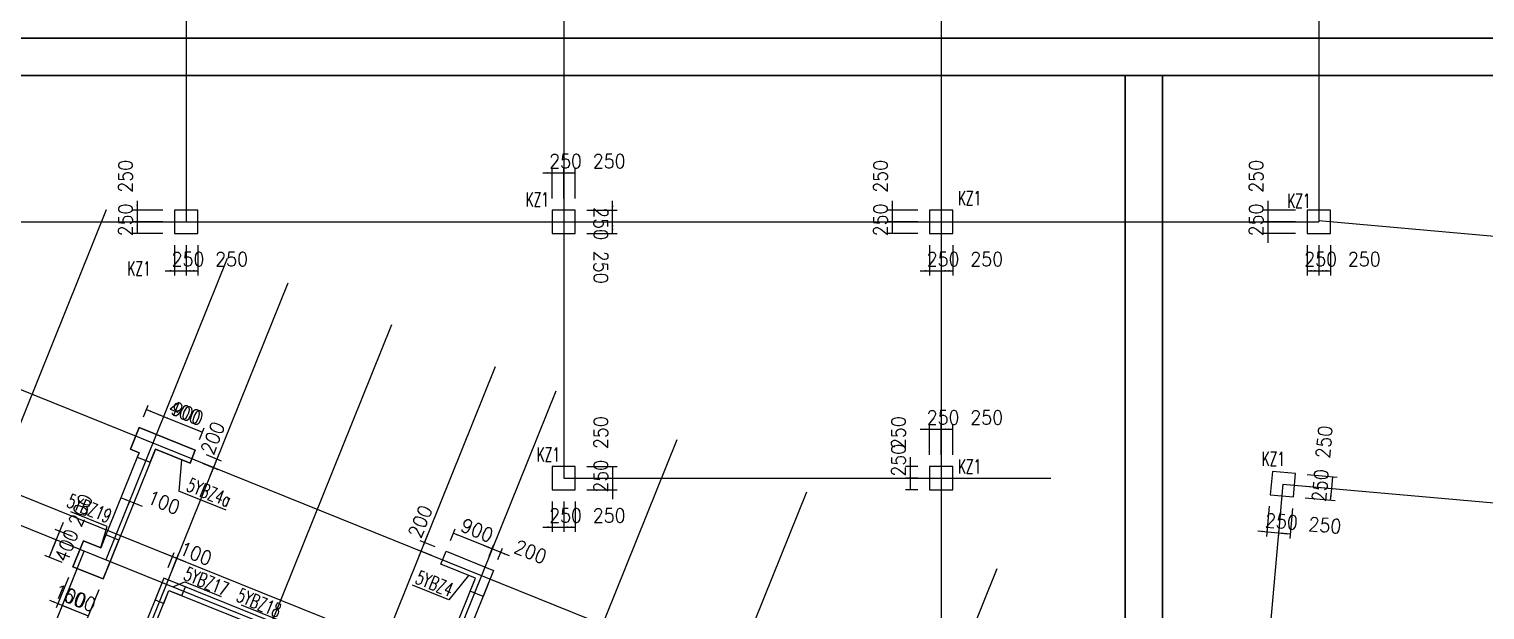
# Model space of a CAD drawing. Extents: x 387171 to 699106, y 11966 to 245688.
# Drawn here: x 543490 to 574722, y 85760 to 98222 of the extents above; entities that cross this region are included whole.
import ezdxf

# ---------------------------------------------------------------- set-up
doc = ezdxf.new("R2010")
doc.units = 0
doc.header["$LTSCALE"] = 100
doc.header["$MEASUREMENT"] = 0
for name, color, linetype in [('b边缘构件', 235, 'Continuous'), ('COLU', 7, 'Continuous'), ('DIM', 3, 'Continuous'), ('DOTE', 253, 'Continuous'), ('h后浇带(新)', 1, 'Continuous'), ('NUM', 7, 'Continuous'), ('wall-主楼', 2, 'Continuous'), ('Y阴影', 254, 'Continuous'), ('小尺寸', 4, 'Continuous'), ('边缘构件标注', 1, 'Continuous')]:
    doc.layers.add(name, color=color, linetype=linetype)
doc.styles.get("Standard").update_dxf_attribs({"font": 'standard'})
doc.dimstyles.get("Standard").update_dxf_attribs({"dimtxt": 300, "dimasz": 100, "dimexe": 100, "dimexo": 250, "dimgap": 100, "dimtad": 0, "dimtoh": 1, "dimdec": 0, "dimdsep": 46, "dimcen": 0.09, "dimclrt": 7, "dimadec": 0, "dimazin": 0, "dimtfac": 1, "dimtdec": 4, "dimtofl": 0, "dimtmove": 0, "dimatfit": 3, "dimfxl": 1, "dimtolj": 1, "dimtzin": 0, "dimarcsym": 0})

# ---------------------------------------------------------------- blocks, each defined once
blk = doc.blocks.new('*D637')
at = {"layer": '小尺寸', "color": 0, "linetype": 'ByBlock', "lineweight": -2}
for p, q in [((553796, 86918), (553239, 87143)), ((553362, 86913), (553462, 87161)), ((553548, 86838), (553648, 87086))]:
    blk.add_line(p, q, dxfattribs=at)
for points in [[(553425, 87068), (553326, 87090), (553338, 87121)], [(553610, 86993), (553709, 86971), (553697, 86940)]]:
    blk.add_solid(points, dxfattribs=at)
at = {"layer": '小尺寸', "color": 7, "linetype": 'Continuous', "lineweight": -2, "insert": (554247, 87006), "char_height": 300, "width": 566.67, "attachment_point": 5, "rotation": 338.0454}
blk.add_mtext('200', dxfattribs=at)
blk = doc.blocks.new('*D386')
at = {"layer": '小尺寸', "color": 0, "linetype": 'ByBlock', "lineweight": -2}
for p, q in [((552528, 87249), (552628, 87497)), ((553425, 87068), (552590, 87404)), ((553362, 86913), (553462, 87161))]:
    blk.add_line(p, q, dxfattribs=at)
for points in [[(552590, 87404), (552689, 87382), (552677, 87352)], [(553425, 87068), (553326, 87090), (553338, 87121)]]:
    blk.add_solid(points, dxfattribs=at)
at = {"layer": '小尺寸', "color": 7, "linetype": 'Continuous', "lineweight": -2, "insert": (553101, 87468), "char_height": 300, "width": 556.67, "attachment_point": 5, "rotation": 338.0454}
blk.add_mtext('900', dxfattribs=at)
blk = doc.blocks.new('*D1964')
at = {"layer": '小尺寸', "color": 0, "linetype": 'ByBlock', "lineweight": -2}
for p, q in [((546844, 86790), (546380, 86977)), ((546472, 86671), (546603, 86995)), ((546565, 86633), (546696, 86958))]:
    blk.add_line(p, q, dxfattribs=at)
for points in [[(546566, 86903), (546467, 86925), (546479, 86955)], [(546658, 86865), (546757, 86843), (546745, 86812)]]:
    blk.add_solid(points, dxfattribs=at)
at = {"layer": '小尺寸', "color": 7, "linetype": 'Continuous', "lineweight": -2, "insert": (547066, 86971), "char_height": 300, "width": 476.67, "attachment_point": 5, "rotation": 338.0454}
blk.add_mtext('100', dxfattribs=at)
blk = doc.blocks.new('*D3390')
at = {"layer": '小尺寸', "color": 0, "linetype": 'ByBlock', "lineweight": -2}
for p, q in [((545942, 89904), (546042, 90152)), ((546005, 90059), (546376, 89909)), ((546313, 89754), (546413, 90002))]:
    blk.add_line(p, q, dxfattribs=at)
for points in [[(546005, 90059), (546104, 90037), (546092, 90006)], [(546376, 89909), (546277, 89931), (546290, 89962)]]:
    blk.add_solid(points, dxfattribs=at)
at = {"layer": '小尺寸', "color": 7, "linetype": 'Continuous', "lineweight": -2, "insert": (546830, 89996), "char_height": 300, "width": 576.67, "attachment_point": 5, "rotation": 338.0454}
blk.add_mtext('400', dxfattribs=at)
blk = doc.blocks.new('*D4135')
at = {"layer": '小尺寸', "color": 0, "linetype": 'ByBlock', "lineweight": -2}
for p, q in [((546313, 89754), (546413, 90002)), ((546376, 89909), (547211, 89573)), ((547148, 89417), (547248, 89666))]:
    blk.add_line(p, q, dxfattribs=at)
for points in [[(546376, 89909), (546475, 89887), (546463, 89856)], [(547211, 89573), (547112, 89595), (547124, 89626)]]:
    blk.add_solid(points, dxfattribs=at)
at = {"layer": '小尺寸', "color": 7, "linetype": 'Continuous', "lineweight": -2, "insert": (546887, 89973), "char_height": 300, "width": 556.67, "attachment_point": 5, "rotation": 338.0454}
blk.add_mtext('900', dxfattribs=at)
blk = doc.blocks.new('*D3897')
at = {"layer": '小尺寸', "color": 0, "linetype": 'ByBlock', "lineweight": -2}
for p, q in [((544219, 87633), (543994, 87077)), ((544422, 87336), (544051, 87485)), ((544347, 87150), (543976, 87299))]:
    blk.add_line(p, q, dxfattribs=at)
for points in [[(544144, 87448), (544166, 87547), (544197, 87534)], [(544069, 87262), (544047, 87163), (544016, 87176)]]:
    blk.add_solid(points, dxfattribs=at)
at = {"layer": '小尺寸', "color": 7, "linetype": 'Continuous', "lineweight": -2, "insert": (544595, 87897), "char_height": 300, "width": 566.67, "attachment_point": 5, "rotation": 68.0454}
blk.add_mtext('200', dxfattribs=at)
blk = doc.blocks.new('*D53')
at = {"layer": '小尺寸', "color": 0, "linetype": 'ByBlock', "lineweight": -2}
for p, q in [((544069, 87262), (543919, 86891)), ((544347, 87150), (543976, 87299)), ((544198, 86779), (543827, 86928))]:
    blk.add_line(p, q, dxfattribs=at)
for points in [[(544069, 87262), (544047, 87163), (544016, 87176)], [(543919, 86891), (543941, 86990), (543972, 86978)]]:
    blk.add_solid(points, dxfattribs=at)
at = {"layer": '小尺寸', "color": 7, "linetype": 'Continuous', "lineweight": -2, "insert": (544290, 87141), "char_height": 300, "width": 576.67, "attachment_point": 5, "rotation": 68.0454}
blk.add_mtext('400', dxfattribs=at)
blk = doc.blocks.new('*D4375')
at = {"layer": '小尺寸', "color": 0, "linetype": 'ByBlock', "lineweight": -2}
for p, q in [((544336, 86454), (544073, 85801)), ((544429, 86416), (544166, 85764)), ((543925, 85969), (544389, 85782))]:
    blk.add_line(p, q, dxfattribs=at)
for points in [[(544110, 85894), (544011, 85916), (544024, 85947)], [(544203, 85856), (544302, 85834), (544290, 85804)]]:
    blk.add_solid(points, dxfattribs=at)
at = {"layer": '小尺寸', "color": 7, "linetype": 'Continuous', "lineweight": -2, "insert": (544377, 86056), "char_height": 300, "width": 476.67, "attachment_point": 5, "rotation": 338.0454}
blk.add_mtext('100', dxfattribs=at)
blk = doc.blocks.new('*D554')
at = {"layer": '小尺寸', "color": 0, "linetype": 'ByBlock', "lineweight": -2}
for p, q in [((544429, 86416), (544166, 85764)), ((544985, 86192), (544722, 85539)), ((544203, 85856), (544760, 85632))]:
    blk.add_line(p, q, dxfattribs=at)
for points in [[(544203, 85856), (544302, 85834), (544290, 85804)], [(544760, 85632), (544661, 85654), (544673, 85685)]]:
    blk.add_solid(points, dxfattribs=at)
at = {"layer": '小尺寸', "color": 7, "linetype": 'Continuous', "lineweight": -2, "insert": (544575, 85976), "char_height": 300, "width": 556.67, "attachment_point": 5, "rotation": 338.0454}
blk.add_mtext('600', dxfattribs=at)
blk = doc.blocks.new('*D2847')
at = {"layer": '小尺寸', "color": 0, "linetype": 'ByBlock', "lineweight": -2}
for p, q in [((547286, 89092), (547611, 88961)), ((547593, 89184), (547369, 88627)), ((547212, 88906), (547536, 88775))]:
    blk.add_line(p, q, dxfattribs=at)
for points in [[(547518, 88998), (547540, 89097), (547571, 89085)], [(547443, 88813), (547421, 88714), (547391, 88726)]]:
    blk.add_solid(points, dxfattribs=at)
at = {"layer": '小尺寸', "color": 7, "linetype": 'Continuous', "lineweight": -2, "insert": (547430, 89447), "char_height": 300, "width": 566.67, "attachment_point": 5, "rotation": 68.0454}
blk.add_mtext('200', dxfattribs=at)
blk = doc.blocks.new('*D3033')
at = {"layer": '小尺寸', "color": 0, "linetype": 'ByBlock', "lineweight": -2}
for p, q in [((552045, 87389), (551821, 86833)), ((552202, 87110), (551877, 87241)), ((552127, 86925), (551803, 87055))]:
    blk.add_line(p, q, dxfattribs=at)
for points in [[(551970, 87204), (551992, 87303), (552023, 87290)], [(551895, 87018), (551873, 86919), (551842, 86932)]]:
    blk.add_solid(points, dxfattribs=at)
at = {"layer": '小尺寸', "color": 7, "linetype": 'Continuous', "lineweight": -2, "insert": (551882, 87653), "char_height": 300, "width": 566.67, "attachment_point": 5, "rotation": 68.0454}
blk.add_mtext('200', dxfattribs=at)
blk = doc.blocks.new('*D2776')
at = {"layer": '小尺寸', "color": 0, "linetype": 'ByBlock', "lineweight": -2}
for p, q in [((545922, 87981), (545458, 88168)), ((545641, 88086), (545606, 88000)), ((545734, 88048), (545699, 87963))]:
    blk.add_line(p, q, dxfattribs=at)
for points in [[(545644, 88093), (545545, 88115), (545557, 88146)], [(545737, 88056), (545836, 88034), (545823, 88003)]]:
    blk.add_solid(points, dxfattribs=at)
at = {"layer": '小尺寸', "color": 7, "linetype": 'Continuous', "lineweight": -2, "insert": (546380, 88066), "char_height": 300, "width": 476.67, "attachment_point": 5, "rotation": 338.0454}
blk.add_mtext('100', dxfattribs=at)
blk = doc.blocks.new('*D644')
at = {"layer": 'DIM', "color": 0, "linetype": 'ByBlock', "lineweight": -2}
for p, q in [((570908, 93588), (570908, 92938)), ((571158, 93588), (571158, 92938)), ((570908, 93038), (571158, 93038))]:
    blk.add_line(p, q, dxfattribs=at)
for points in [[(570908, 93038), (571008, 93055), (571008, 93021)], [(571158, 93038), (571058, 93021), (571058, 93055)]]:
    blk.add_solid(points, dxfattribs=at)
at = {"layer": 'DIM', "color": 7, "linetype": 'Continuous', "lineweight": -2, "insert": (571198, 93288), "char_height": 300, "width": 566.67, "attachment_point": 5}
blk.add_mtext('250', dxfattribs=at)
blk = doc.blocks.new('*D396')
at = {"layer": 'DIM', "color": 0, "linetype": 'ByBlock', "lineweight": -2}
for p, q in [((571158, 93588), (571158, 92938)), ((571408, 93588), (571408, 92938)), ((571158, 93038), (571408, 93038))]:
    blk.add_line(p, q, dxfattribs=at)
for points in [[(571158, 93038), (571258, 93055), (571258, 93021)], [(571408, 93038), (571308, 93021), (571308, 93055)]]:
    blk.add_solid(points, dxfattribs=at)
at = {"layer": 'DIM', "color": 7, "linetype": 'Continuous', "lineweight": -2, "insert": (572134, 93288), "char_height": 300, "width": 566.67, "attachment_point": 5}
blk.add_mtext('250', dxfattribs=at)
blk = doc.blocks.new('*D1172')
at = {"layer": 'DIM', "color": 0, "linetype": 'ByBlock', "lineweight": -2}
for p, q in [((562394, 89038), (562394, 88388)), ((562558, 88838), (562294, 88838)), ((562558, 88588), (562294, 88588))]:
    blk.add_line(p, q, dxfattribs=at)
for points in [[(562394, 88838), (562377, 88938), (562410, 88938)], [(562394, 88588), (562410, 88488), (562377, 88488)]]:
    blk.add_solid(points, dxfattribs=at)
at = {"layer": 'DIM', "color": 7, "linetype": 'Continuous', "lineweight": -2, "insert": (562144, 89564), "char_height": 300, "width": 566.67, "attachment_point": 5, "rotation": 90}
blk.add_mtext('250', dxfattribs=at)
blk = doc.blocks.new('*D909')
at = {"layer": 'DIM', "color": 0, "linetype": 'ByBlock', "lineweight": -2}
for p, q in [((562558, 88588), (562294, 88588)), ((562394, 88588), (562394, 88338)), ((562558, 88338), (562294, 88338))]:
    blk.add_line(p, q, dxfattribs=at)
for points in [[(562394, 88588), (562410, 88488), (562377, 88488)], [(562394, 88338), (562377, 88438), (562410, 88438)]]:
    blk.add_solid(points, dxfattribs=at)
at = {"layer": 'DIM', "color": 7, "linetype": 'Continuous', "lineweight": -2, "insert": (562144, 88971), "char_height": 300, "width": 566.67, "attachment_point": 5, "rotation": 90}
blk.add_mtext('250', dxfattribs=at)
blk = doc.blocks.new('*D1677')
at = {"layer": 'DIM', "color": 0, "linetype": 'ByBlock', "lineweight": -2}
for p, q in [((562608, 89638), (563258, 89638)), ((562808, 89088), (562808, 89738)), ((563058, 89088), (563058, 89738))]:
    blk.add_line(p, q, dxfattribs=at)
for points in [[(562808, 89638), (562708, 89621), (562708, 89655)], [(563058, 89638), (563158, 89655), (563158, 89621)]]:
    blk.add_solid(points, dxfattribs=at)
at = {"layer": 'DIM', "color": 7, "linetype": 'Continuous', "lineweight": -2, "insert": (563098, 89888), "char_height": 300, "width": 566.67, "attachment_point": 5}
blk.add_mtext('250', dxfattribs=at)
blk = doc.blocks.new('*D1294')
at = {"layer": 'DIM', "color": 0, "linetype": 'ByBlock', "lineweight": -2}
for p, q in [((563058, 89088), (563058, 89738)), ((563058, 89638), (563308, 89638)), ((563308, 89088), (563308, 89738))]:
    blk.add_line(p, q, dxfattribs=at)
for points in [[(563058, 89638), (563158, 89655), (563158, 89621)], [(563308, 89638), (563208, 89621), (563208, 89655)]]:
    blk.add_solid(points, dxfattribs=at)
at = {"layer": 'DIM', "color": 7, "linetype": 'Continuous', "lineweight": -2, "insert": (564034, 89888), "char_height": 300, "width": 566.67, "attachment_point": 5}
blk.add_mtext('250', dxfattribs=at)
blk = doc.blocks.new('*D2217')
at = {"layer": 'DIM', "color": 0, "linetype": 'ByBlock', "lineweight": -2}
for p, q in [((562558, 94338), (561908, 94338)), ((562008, 94538), (562008, 93888)), ((562558, 94088), (561908, 94088))]:
    blk.add_line(p, q, dxfattribs=at)
for points in [[(562008, 94338), (561991, 94438), (562025, 94438)], [(562008, 94088), (562025, 93988), (561991, 93988)]]:
    blk.add_solid(points, dxfattribs=at)
at = {"layer": 'DIM', "color": 7, "linetype": 'Continuous', "lineweight": -2, "insert": (561758, 95064), "char_height": 300, "width": 566.67, "attachment_point": 5, "rotation": 90}
blk.add_mtext('250', dxfattribs=at)
blk = doc.blocks.new('*D2399')
at = {"layer": 'DIM', "color": 0, "linetype": 'ByBlock', "lineweight": -2}
for p, q in [((562558, 94088), (561908, 94088)), ((562008, 94088), (562008, 93838)), ((562558, 93838), (561908, 93838))]:
    blk.add_line(p, q, dxfattribs=at)
for points in [[(562008, 94088), (562025, 93988), (561991, 93988)], [(562008, 93838), (561991, 93938), (562025, 93938)]]:
    blk.add_solid(points, dxfattribs=at)
at = {"layer": 'DIM', "color": 7, "linetype": 'Continuous', "lineweight": -2, "insert": (561758, 94128), "char_height": 300, "width": 566.67, "attachment_point": 5, "rotation": 90}
blk.add_mtext('250', dxfattribs=at)
blk = doc.blocks.new('*D2019')
at = {"layer": 'DIM', "color": 0, "linetype": 'ByBlock', "lineweight": -2}
for p, q in [((562808, 93588), (562808, 92938)), ((563058, 93588), (563058, 92938)), ((562608, 93038), (563258, 93038))]:
    blk.add_line(p, q, dxfattribs=at)
for points in [[(562808, 93038), (562708, 93021), (562708, 93055)], [(563058, 93038), (563158, 93055), (563158, 93021)]]:
    blk.add_solid(points, dxfattribs=at)
at = {"layer": 'DIM', "color": 7, "linetype": 'Continuous', "lineweight": -2, "insert": (563098, 93288), "char_height": 300, "width": 566.67, "attachment_point": 5}
blk.add_mtext('250', dxfattribs=at)
blk = doc.blocks.new('*D2918')
at = {"layer": 'DIM', "color": 0, "linetype": 'ByBlock', "lineweight": -2}
for p, q in [((563058, 93588), (563058, 92938)), ((563308, 93588), (563308, 92938)), ((563058, 93038), (563308, 93038))]:
    blk.add_line(p, q, dxfattribs=at)
for points in [[(563058, 93038), (563158, 93055), (563158, 93021)], [(563308, 93038), (563208, 93021), (563208, 93055)]]:
    blk.add_solid(points, dxfattribs=at)
at = {"layer": 'DIM', "color": 7, "linetype": 'Continuous', "lineweight": -2, "insert": (564034, 93288), "char_height": 300, "width": 566.67, "attachment_point": 5}
blk.add_mtext('250', dxfattribs=at)
blk = doc.blocks.new('*D2517')
at = {"layer": 'DIM', "color": 0, "linetype": 'ByBlock', "lineweight": -2}
for p, q in [((555458, 88838), (556108, 88838)), ((556008, 88838), (556008, 88588)), ((555458, 88588), (556108, 88588))]:
    blk.add_line(p, q, dxfattribs=at)
for points in [[(556008, 88838), (556025, 88738), (555991, 88738)], [(556008, 88588), (555991, 88688), (556025, 88688)]]:
    blk.add_solid(points, dxfattribs=at)
at = {"layer": 'DIM', "color": 7, "linetype": 'Continuous', "lineweight": -2, "insert": (555758, 89564), "char_height": 300, "width": 566.67, "attachment_point": 5, "rotation": 90}
blk.add_mtext('250', dxfattribs=at)
blk = doc.blocks.new('*D3454')
at = {"layer": 'DIM', "color": 0, "linetype": 'ByBlock', "lineweight": -2}
for p, q in [((556008, 88788), (556008, 88138)), ((555458, 88588), (556108, 88588)), ((555458, 88338), (556108, 88338))]:
    blk.add_line(p, q, dxfattribs=at)
for points in [[(556008, 88588), (555991, 88688), (556025, 88688)], [(556008, 88338), (556025, 88238), (555991, 88238)]]:
    blk.add_solid(points, dxfattribs=at)
at = {"layer": 'DIM', "color": 7, "linetype": 'Continuous', "lineweight": -2, "insert": (555758, 88628), "char_height": 300, "width": 566.67, "attachment_point": 5, "rotation": 90}
blk.add_mtext('250', dxfattribs=at)
blk = doc.blocks.new('*D3103')
at = {"layer": 'DIM', "color": 0, "linetype": 'ByBlock', "lineweight": -2}
for p, q in [((554708, 88088), (554708, 87438)), ((554958, 88088), (554958, 87438)), ((554508, 87538), (555158, 87538))]:
    blk.add_line(p, q, dxfattribs=at)
for points in [[(554708, 87538), (554608, 87521), (554608, 87555)], [(554958, 87538), (555058, 87555), (555058, 87521)]]:
    blk.add_solid(points, dxfattribs=at)
at = {"layer": 'DIM', "color": 7, "linetype": 'Continuous', "lineweight": -2, "insert": (554998, 87788), "char_height": 300, "width": 566.67, "attachment_point": 5}
blk.add_mtext('250', dxfattribs=at)
blk = doc.blocks.new('*D3277')
at = {"layer": 'DIM', "color": 0, "linetype": 'ByBlock', "lineweight": -2}
for p, q in [((554958, 88088), (554958, 87438)), ((555208, 88088), (555208, 87438)), ((554958, 87538), (555208, 87538))]:
    blk.add_line(p, q, dxfattribs=at)
for points in [[(554958, 87538), (555058, 87555), (555058, 87521)], [(555208, 87538), (555108, 87521), (555108, 87555)]]:
    blk.add_solid(points, dxfattribs=at)
at = {"layer": 'DIM', "color": 7, "linetype": 'Continuous', "lineweight": -2, "insert": (555934, 87788), "char_height": 300, "width": 566.67, "attachment_point": 5}
blk.add_mtext('250', dxfattribs=at)
blk = doc.blocks.new('*D4159')
at = {"layer": 'DIM', "color": 0, "linetype": 'ByBlock', "lineweight": -2}
for p, q in [((546358, 94338), (545708, 94338)), ((545808, 94538), (545808, 93888)), ((546358, 94088), (545708, 94088))]:
    blk.add_line(p, q, dxfattribs=at)
for points in [[(545808, 94338), (545791, 94438), (545825, 94438)], [(545808, 94088), (545825, 93988), (545791, 93988)]]:
    blk.add_solid(points, dxfattribs=at)
at = {"layer": 'DIM', "color": 7, "linetype": 'Continuous', "lineweight": -2, "insert": (545558, 95064), "char_height": 300, "width": 566.67, "attachment_point": 5, "rotation": 90}
blk.add_mtext('250', dxfattribs=at)
blk = doc.blocks.new('*D3782')
at = {"layer": 'DIM', "color": 0, "linetype": 'ByBlock', "lineweight": -2}
for p, q in [((546358, 94088), (545708, 94088)), ((545808, 94088), (545808, 93838)), ((546358, 93838), (545708, 93838))]:
    blk.add_line(p, q, dxfattribs=at)
for points in [[(545808, 94088), (545825, 93988), (545791, 93988)], [(545808, 93838), (545791, 93938), (545825, 93938)]]:
    blk.add_solid(points, dxfattribs=at)
at = {"layer": 'DIM', "color": 7, "linetype": 'Continuous', "lineweight": -2, "insert": (545558, 94128), "char_height": 300, "width": 566.67, "attachment_point": 5, "rotation": 90}
blk.add_mtext('250', dxfattribs=at)
blk = doc.blocks.new('*D4526')
at = {"layer": 'DIM', "color": 0, "linetype": 'ByBlock', "lineweight": -2}
for p, q in [((546608, 93588), (546608, 92938)), ((546858, 93588), (546858, 92938)), ((546408, 93038), (547058, 93038))]:
    blk.add_line(p, q, dxfattribs=at)
for points in [[(546608, 93038), (546508, 93021), (546508, 93055)], [(546858, 93038), (546958, 93055), (546958, 93021)]]:
    blk.add_solid(points, dxfattribs=at)
at = {"layer": 'DIM', "color": 7, "linetype": 'Continuous', "lineweight": -2, "insert": (546898, 93288), "char_height": 300, "width": 566.67, "attachment_point": 5}
blk.add_mtext('250', dxfattribs=at)
blk = doc.blocks.new('*D4285')
at = {"layer": 'DIM', "color": 0, "linetype": 'ByBlock', "lineweight": -2}
for p, q in [((546858, 93588), (546858, 92938)), ((547108, 93588), (547108, 92938)), ((546858, 93038), (547108, 93038))]:
    blk.add_line(p, q, dxfattribs=at)
for points in [[(546858, 93038), (546958, 93055), (546958, 93021)], [(547108, 93038), (547008, 93021), (547008, 93055)]]:
    blk.add_solid(points, dxfattribs=at)
at = {"layer": 'DIM', "color": 7, "linetype": 'Continuous', "lineweight": -2, "insert": (547834, 93288), "char_height": 300, "width": 566.67, "attachment_point": 5}
blk.add_mtext('250', dxfattribs=at)
blk = doc.blocks.new('*D474')
at = {"layer": 'DIM', "color": 0, "linetype": 'ByBlock', "lineweight": -2}
for p, q in [((554508, 95138), (555158, 95138)), ((554708, 94588), (554708, 95238)), ((554958, 94588), (554958, 95238))]:
    blk.add_line(p, q, dxfattribs=at)
for points in [[(554708, 95138), (554608, 95121), (554608, 95155)], [(554958, 95138), (555058, 95155), (555058, 95121)]]:
    blk.add_solid(points, dxfattribs=at)
at = {"layer": 'DIM', "color": 7, "linetype": 'Continuous', "lineweight": -2, "insert": (554998, 95388), "char_height": 300, "width": 566.67, "attachment_point": 5}
blk.add_mtext('250', dxfattribs=at)
blk = doc.blocks.new('*D247')
at = {"layer": 'DIM', "color": 0, "linetype": 'ByBlock', "lineweight": -2}
for p, q in [((554958, 94588), (554958, 95238)), ((554958, 95138), (555208, 95138)), ((555208, 94588), (555208, 95238))]:
    blk.add_line(p, q, dxfattribs=at)
for points in [[(554958, 95138), (555058, 95155), (555058, 95121)], [(555208, 95138), (555108, 95121), (555108, 95155)]]:
    blk.add_solid(points, dxfattribs=at)
at = {"layer": 'DIM', "color": 7, "linetype": 'Continuous', "lineweight": -2, "insert": (555934, 95388), "char_height": 300, "width": 566.67, "attachment_point": 5}
blk.add_mtext('250', dxfattribs=at)
blk = doc.blocks.new('*D413')
at = {"layer": 'DIM', "color": 0, "linetype": 'ByBlock', "lineweight": -2}
for p, q in [((555458, 94088), (556108, 94088)), ((556008, 93838), (556008, 94088)), ((555458, 93838), (556108, 93838))]:
    blk.add_line(p, q, dxfattribs=at)
for points in [[(556008, 94088), (556025, 93988), (555991, 93988)], [(556008, 93838), (555991, 93938), (556025, 93938)]]:
    blk.add_solid(points, dxfattribs=at)
at = {"layer": 'DIM', "color": 7, "linetype": 'Continuous', "lineweight": -2, "insert": (555758, 93112), "char_height": 300, "width": 566.67, "attachment_point": 5, "rotation": 270}
blk.add_mtext('250', dxfattribs=at)
blk = doc.blocks.new('*D1197')
at = {"layer": 'DIM', "color": 0, "linetype": 'ByBlock', "lineweight": -2}
for p, q in [((555458, 94338), (556108, 94338)), ((556008, 93888), (556008, 94538)), ((555458, 94088), (556108, 94088))]:
    blk.add_line(p, q, dxfattribs=at)
for points in [[(556008, 94338), (555991, 94438), (556025, 94438)], [(556008, 94088), (556025, 93988), (555991, 93988)]]:
    blk.add_solid(points, dxfattribs=at)
at = {"layer": 'DIM', "color": 7, "linetype": 'Continuous', "lineweight": -2, "insert": (555758, 94048), "char_height": 300, "width": 566.67, "attachment_point": 5, "rotation": 270}
blk.add_mtext('250', dxfattribs=at)
blk = doc.blocks.new('*D3092')
at = {"layer": 'DIM', "color": 0, "linetype": 'ByBlock', "lineweight": -2}
for p, q in [((570096, 87983), (570038, 87335)), ((570345, 87961), (570287, 87313)), ((569848, 87453), (570495, 87395))]:
    blk.add_line(p, q, dxfattribs=at)
for points in [[(570047, 87435), (569946, 87427), (569949, 87460)], [(570296, 87413), (570397, 87421), (570394, 87387)]]:
    blk.add_solid(points, dxfattribs=at)
at = {"layer": 'DIM', "color": 7, "linetype": 'Continuous', "lineweight": -2, "insert": (570358, 87658), "char_height": 300, "width": 566.67, "attachment_point": 5, "rotation": 354.9316}
blk.add_mtext('250', dxfattribs=at)
blk = doc.blocks.new('*D3264')
at = {"layer": 'DIM', "color": 0, "linetype": 'ByBlock', "lineweight": -2}
for p, q in [((570345, 87961), (570287, 87313)), ((570594, 87939), (570536, 87291)), ((570296, 87413), (570545, 87391))]:
    blk.add_line(p, q, dxfattribs=at)
for points in [[(570296, 87413), (570397, 87421), (570394, 87387)], [(570545, 87391), (570444, 87383), (570447, 87416)]]:
    blk.add_solid(points, dxfattribs=at)
at = {"layer": 'DIM', "color": 7, "linetype": 'Continuous', "lineweight": -2, "insert": (571291, 87576), "char_height": 300, "width": 566.67, "attachment_point": 5, "rotation": 354.9316}
blk.add_mtext('250', dxfattribs=at)
blk = doc.blocks.new('*D4148')
at = {"layer": 'DIM', "color": 0, "linetype": 'ByBlock', "lineweight": -2}
for p, q in [((570887, 88414), (571534, 88357)), ((570865, 88165), (571512, 88108)), ((571413, 88117), (571435, 88366))]:
    blk.add_line(p, q, dxfattribs=at)
for points in [[(571413, 88117), (571405, 88218), (571438, 88215)], [(571435, 88366), (571443, 88265), (571409, 88268)]]:
    blk.add_solid(points, dxfattribs=at)
at = {"layer": 'DIM', "color": 7, "linetype": 'Continuous', "lineweight": -2, "insert": (571189, 88428), "char_height": 300, "width": 566.67, "attachment_point": 5, "rotation": 84.9316}
blk.add_mtext('250', dxfattribs=at)
blk = doc.blocks.new('*D3772')
at = {"layer": 'DIM', "color": 0, "linetype": 'ByBlock', "lineweight": -2}
for p, q in [((570887, 88414), (571534, 88357)), ((570909, 88664), (571556, 88606)), ((571435, 88366), (571457, 88615))]:
    blk.add_line(p, q, dxfattribs=at)
for points in [[(571435, 88366), (571427, 88467), (571460, 88464)], [(571457, 88615), (571465, 88514), (571431, 88517)]]:
    blk.add_solid(points, dxfattribs=at)
at = {"layer": 'DIM', "color": 7, "linetype": 'Continuous', "lineweight": -2, "insert": (571272, 89361), "char_height": 300, "width": 566.67, "attachment_point": 5, "rotation": 84.9316}
blk.add_mtext('250', dxfattribs=at)
blk = doc.blocks.new('*D4076')
at = {"layer": 'DIM', "color": 0, "linetype": 'ByBlock', "lineweight": -2}
for p, q in [((570658, 94338), (569968, 94338)), ((570068, 94538), (570068, 93888)), ((570658, 94088), (569968, 94088))]:
    blk.add_line(p, q, dxfattribs=at)
for points in [[(570068, 94338), (570052, 94438), (570085, 94438)], [(570068, 94088), (570085, 93988), (570052, 93988)]]:
    blk.add_solid(points, dxfattribs=at)
at = {"layer": 'DIM', "color": 7, "linetype": 'Continuous', "lineweight": -2, "insert": (569818, 95064), "char_height": 300, "width": 566.67, "attachment_point": 5, "rotation": 90}
blk.add_mtext('250', dxfattribs=at)
blk = doc.blocks.new('*D2951')
at = {"layer": 'DIM', "color": 0, "linetype": 'ByBlock', "lineweight": -2}
for p, q in [((570658, 94088), (569968, 94088)), ((570068, 94288), (570068, 93638)), ((570658, 93838), (569968, 93838))]:
    blk.add_line(p, q, dxfattribs=at)
for points in [[(570068, 94088), (570052, 94188), (570085, 94188)], [(570068, 93838), (570085, 93738), (570052, 93738)]]:
    blk.add_solid(points, dxfattribs=at)
at = {"layer": 'DIM', "color": 7, "linetype": 'Continuous', "lineweight": -2, "insert": (569818, 94128), "char_height": 300, "width": 566.67, "attachment_point": 5, "rotation": 90}
blk.add_mtext('250', dxfattribs=at)
blk = doc.blocks.new('1')
at = {"layer": 'h后浇带(新)', "color": 6, "lineweight": 30}
for p, q in [((617913, 550880), (632181, 534727)), ((617314, 550350), (631479, 534314))]:
    blk.add_line(p, q, dxfattribs=at)
blk = doc.blocks.new('后浇带现场')
at = {"color": 6, "lineweight": 30}
for points in [[(781539, 625070), (706851, 625070)], [(780665, 624270), (707583, 624270)]]:
    blk.add_lwpolyline(points, dxfattribs=at)
at = {"color": 1, "lineweight": 30, "rotation": 318.5460777723208}
blk.add_blockref('1', (-77006, 620463), dxfattribs=at)

msp = doc.modelspace()

# ---------------------------------------------------------------- hatches: boundary and pattern name
at = {"layer": 'Y阴影'}
h = msp.add_hatch(dxfattribs=at)
h.set_pattern_fill('ANSI31', color=256, scale=25, angle=-21.95462, style=0)
h.set_pattern_definition([])
h.paths.add_polyline_path([(547054.7, 89185.6), (545848.9, 89671.7), (545662, 89207.9), (545847.5, 89133.1), (545810, 89040.1), (546088.3, 88928), (546200.4, 89206.2), (546942.4, 88907.1)], flags=0)
h = msp.add_hatch(dxfattribs=at)
h.set_pattern_fill('ANSI31', color=256, scale=25, angle=-21.95462, style=0)
h.set_pattern_definition([])
h.paths.add_polyline_path([(545415.3, 87258.5), (545137, 87370.7), (545025, 87092.7), (544654, 87242.2), (544429.6, 86685.5), (545078.8, 86423.8)], flags=0)
h = msp.add_hatch(dxfattribs=at)
h.set_pattern_fill('ANSI31', color=256, scale=25, angle=-21.95462, style=0)
h.set_pattern_definition([])
h.paths.add_polyline_path([(553454.3, 86605.9), (553229.9, 86049.1), (552951.6, 86161.3), (553063.8, 86439.5), (552321.8, 86738.6), (552434.1, 87017.2)], flags=0)
h = msp.add_hatch(dxfattribs=at)
h.set_pattern_fill('ANSI31', color=256, scale=25, angle=-21.95462, style=0)
h.set_pattern_definition([])
h.paths.add_polyline_path([(546378.7, 86438.9), (546191.8, 85975.1), (546377.3, 85900.3), (546489.4, 86178.6), (546767.7, 86066.4), (546842.5, 86251.9)], flags=0)

# ---------------------------------------------------------------- linework, layer by layer
at = {"layer": 'b边缘构件'}
msp.add_lwpolyline([(547054.7, 89185.6), (545848.9, 89671.7), (545662, 89207.9), (545847.5, 89133.1), (545810, 89040.1), (546088.3, 88928), (546200.4, 89206.2), (546942.4, 88907.1)], close=True, dxfattribs=at)
for points in [[(545415.3, 87258.5), (545137, 87370.7), (545025, 87092.7), (544654, 87242.2), (544429.6, 86685.5), (545078.8, 86423.8), (545415.3, 87258.5)], [(553454.3, 86605.9), (553229.9, 86049.1), (552951.6, 86161.3), (553063.8, 86439.5), (552321.8, 86738.6), (552434.1, 87017.2), (553454.3, 86605.9)], [(546378.7, 86438.9), (546191.8, 85975.1), (546377.3, 85900.3), (546489.4, 86178.6), (546767.7, 86066.4), (546842.5, 86251.9), (546378.7, 86438.9)]]:
    msp.add_lwpolyline(points, dxfattribs=at)
at = {"layer": 'COLU'}
for points in [[(546608.1, 93837.9), (547108.1, 93837.9), (547108.1, 94337.9), (546608.1, 94337.9)], [(554708.1, 93837.9), (555208.1, 93837.9), (555208.1, 94337.9), (554708.1, 94337.9)], [(562808.1, 93837.9), (563308.1, 93837.9), (563308.1, 94337.9), (562808.1, 94337.9)], [(570908.1, 93837.9), (571408.1, 93837.9), (571408.1, 94337.9), (570908.1, 94337.9)], [(554708.1, 88337.9), (555208.1, 88337.9), (555208.1, 88837.9), (554708.1, 88837.9)], [(562808.1, 88337.9), (563308.1, 88337.9), (563308.1, 88837.9), (562808.1, 88837.9)], [(570117.8, 88231.7), (570615.8, 88187.6), (570660, 88685.6), (570161.9, 88729.8)]]:
    msp.add_lwpolyline(points, close=True, dxfattribs=at)
at = {"layer": 'DOTE'}
for p, q in [((571158.1, 213087.9), (571158.1, 94087.9)), ((546858.1, 210429.3), (546858.1, 94087.9)), ((554958.1, 210429.3), (554958.1, 88587.9)), ((563058.1, 210429.3), (563058.1, 84089.2)), ((571646, 79056.8), (530053.9, 95822.8)), ((545144.6, 94343.6), (540856.2, 83705.3)), ((534357.6, 94087.9), (571158.1, 94087.9)), ((571158.1, 94112.8), (591751.3, 92286.4)), ((557563.8, 81822.3), (529044.5, 93318.6)), ((547741.5, 93296.7), (545135.6, 86832.1)), ((549040, 92773.3), (544751.6, 82135.1)), ((551265.9, 91876), (544921.3, 76136.6)), ((553491.9, 90978.7), (549203.6, 80340.5)), ((570831.9, 77120.7), (537661.8, 90491.8)), ((554790.4, 90455.3), (552184.5, 83990.7)), ((557387.3, 89408.5), (553099, 78770.2)), ((554958.1, 88587.9), (565409.3, 88587.9)), ((570388.9, 88458.7), (566741.9, 47338.6)), ((570388.9, 88458.7), (591247.7, 86608.7)), ((560169.8, 88286.9), (550186.9, 63522.1)), ((541867.8, 80063), (544671.9, 87019.1)), ((564250.7, 86641.8), (560523.1, 77394.8))]:
    msp.add_line(p, q, dxfattribs=at)
at = {"layer": 'wall-主楼'}
for points in [[(547054.6, 89185.3), (546942.4, 88907.1), (546200.4, 89206.2), (545078.8, 86423.8), (544429.6, 86685.5), (544653.9, 87242), (545024.9, 87092.4), (545847.4, 89132.9), (545661.9, 89207.6), (545848.8, 89671.4)], [(552433.9, 87016.9), (553454.2, 86605.6), (552444.7, 84101.4), (552815.7, 83951.9), (552591.4, 83395.4), (551942.2, 83657.1), (553063.8, 86439.5), (552321.8, 86738.6)], [(549469.6, 82605.3), (549394.8, 82419.8), (550044.1, 82158.1), (551016.1, 84569.5), (546378.7, 86438.8), (545406.6, 84027.4), (546055.9, 83765.7), (546130.7, 83951.2), (545666.9, 84138.1), (546489.4, 86178.6), (548529.9, 85356.1), (547707.4, 83315.6), (547150.9, 83539.9), (547076.1, 83354.4), (548374.6, 82831), (548449.4, 83016.5), (547892.9, 83240.8), (548715.4, 85281.3), (550755.8, 84458.8), (549933.3, 82418.3)]]:
    msp.add_lwpolyline(points, close=True, dxfattribs=at)
at = {"layer": '边缘构件标注', "color": 200}
for p in [(546756.9, 88981.9), (547718.2, 87899.1)]:
    msp.add_line(p, (546701.3, 88309), dxfattribs=at)
for points in [[(545026.6, 87096.6), (545161.8, 87548.9), (544382.7, 87862.9)], [(546573.2, 86252.6), (546833.5, 86363.4), (547612.6, 86049.3)], [(552918.4, 86498.1), (552491.9, 85974.8), (551712.8, 86288.9)], [(548939, 85286.4), (548828.3, 85546.7), (548049.2, 85860.7)]]:
    msp.add_lwpolyline(points, dxfattribs=at)

# ---------------------------------------------------------------- block references
at = {"color": 3, "lineweight": 30}
msp.add_blockref('后浇带现场', (-182998.7, -527042.1), dxfattribs=at)

# ---------------------------------------------------------------- texts
at = {"layer": 'NUM', "color": 200, "width": 0.7}
for p in [(554140.4, 94417.3), (563414.1, 94444), (570479.8, 94389.6), (545598.8, 92935.3), (554379.5, 88944), (569932.7, 88851.1), (563414.1, 88684.4)]:
    msp.add_text('KZ1', height=300, dxfattribs=at).set_placement(p)
at = {"layer": '边缘构件标注', "color": 200, "width": 0.7}
for s, p in [('5YBZ4a', (546843.4, 88322.1)), ('5YBZ19', (544273.2, 87979.3)), ('5YBZ17', (546780.6, 86412.1)), ('5YBZ4', (551753, 86338.8)), ('5YBZ18', (547914.4, 85954.8))]:
    msp.add_text(s, height=300, rotation=338.04538, dxfattribs=at).set_placement(p)

# ---------------------------------------------------------------- dimensions: what is measured, and where the dimension line sits
at = {"layer": 'DIM', "color": 200}
for p1, p2, distance, picture, middle in [((554708.1, 94337.9), (554958.1, 94337.9), 800, '*D474', (554490, 95387.9)), ((554958.1, 94337.9), (555208.1, 94337.9), 800, '*D247', (555426.1, 95387.9)), ((546608.1, 94337.9), (546608.1, 94087.9), -800, '*D4159', (545558.1, 94556)), ((562808.1, 94337.9), (562808.1, 94087.9), -800, '*D2217', (561758.1, 94556)), ((570908.1, 94337.9), (570908.1, 94087.9), -839.7, '*D4076', (569818.3, 94556)), ((546608.1, 94087.9), (546608.1, 93837.9), -800, '*D3782', (545558.1, 93619.9)), ((555208.1, 94087.9), (555208.1, 94337.9), -800, '*D1197', (555758.1, 94556)), ((562808.1, 94087.9), (562808.1, 93837.9), -800, '*D2399', (561758.1, 93619.9)), ((555208.1, 93837.9), (555208.1, 94087.9), -800, '*D413', (555758.1, 93619.9)), ((546608.1, 93837.9), (546858.1, 93837.9), -800, '*D4526', (546390, 93287.9)), ((546858.1, 93837.9), (547108.1, 93837.9), -800, '*D4285', (547326.1, 93287.9)), ((562808.1, 93837.9), (563058.1, 93837.9), -800, '*D2019', (562590, 93287.9)), ((563058.1, 93837.9), (563308.1, 93837.9), -800, '*D2918', (563526.1, 93287.9)), ((570908.1, 93837.9), (571158.1, 93837.9), -800, '*D644', (570690, 93287.9)), ((571158.1, 93837.9), (571408.1, 93837.9), -800, '*D396', (571626.1, 93287.9)), ((562808.1, 88837.9), (563058.1, 88837.9), 800, '*D1677', (562590, 89887.9)), ((563058.1, 88837.9), (563308.1, 88837.9), 800, '*D1294', (563526.1, 89887.9)), ((555208.1, 88837.9), (555208.1, 88587.9), 800, '*D2517', (555758.1, 89056)), ((562808.1, 88837.9), (562808.1, 88587.9), -414.3, '*D1172', (562143.8, 89056)), ((570637.9, 88436.6), (570660, 88685.6), -800, '*D3772', (571227.1, 88854.2)), ((562808.1, 88587.9), (562808.1, 88337.9), -414.3, '*D909', (562143.8, 88462.9)), ((555208.1, 88587.9), (555208.1, 88337.9), 800, '*D3454', (555758.1, 88119.9)), ((570615.8, 88187.6), (570637.9, 88436.6), -800, '*D4148', (571144.4, 87921.7)), ((554708.1, 88337.9), (554958.1, 88337.9), -800, '*D3103', (554490, 87787.9)), ((554958.1, 88337.9), (555208.1, 88337.9), -800, '*D3277', (555426.1, 87787.9)), ((570117.8, 88231.7), (570366.8, 88209.6), -800, '*D3092', (569852, 87703.1)), ((570366.8, 88209.6), (570615.8, 88187.6), -800, '*D3264', (570784.4, 87620.4))]:
    dim = msp.add_aligned_dim(p1=p1, p2=p2, distance=distance, dimstyle='Standard', dxfattribs=at)
    dim.commit()
    dim.dimension.update_dxf_attribs({"geometry": picture, "text_midpoint": middle})
dim = msp.add_linear_dim(base=(570068.3, 93837.9), p1=(570908.1, 94087.9), p2=(570908.1, 93837.9), angle=90, dimstyle='Standard', dxfattribs=at)
dim.commit()
dim.dimension.update_dxf_attribs({"geometry": '*D2951', "text_midpoint": (569818.3, 93619.9)})
at = {"layer": '小尺寸'}
for base, p1, p2, angle, picture, middle in [((546376, 89909.3), (545848.9, 89671.7), (546219.9, 89522.1), 338.04538, '*D3390', (546284, 90215.9)), ((547210.8, 89572.8), (546219.9, 89522.1), (547054.7, 89185.6), 338.04538, '*D4135', (546886.9, 89972.9)), ((547443.4, 88812.6), (547054.6, 89185.3), (546979.7, 88999.6), 68.04538, '*D2847', (547249, 88999)), ((544069, 87262.1), (544654, 87242.2), (544579.1, 87056.5), 68.04538, '*D3897', (544413.8, 87448.7)), ((545643.8, 88092.9), (545827.1, 88280.1), (545734.3, 88317.5), 158.04538, '*D2776', (546020.1, 88210.8)), ((551895.3, 87018.1), (552433.9, 87016.9), (552359.1, 86831.1), 68.04538, '*D3033', (551700.9, 87204.4)), ((543919.5, 86891.1), (544579.1, 87056.5), (544429.6, 86685.5), 68.04538, '*D53', (544069.8, 86595.4)), ((552590.1, 87404.4), (553268.8, 86680.7), (552434.1, 87017.2), 158.04538, '*D386', (553101, 87468)), ((546565.6, 86902.6), (546471.5, 86401.5), (546378.7, 86438.8), 158.04538, '*D1964', (546705.5, 87115.8)), ((553424.9, 87067.9), (553454.3, 86605.9), (553268.8, 86680.7), 158.04538, '*D637', (553798.4, 87186.9)), ((544203.2, 85856.4), (544429.6, 86685.5), (544522.3, 86648.1), 338.04538, '*D4375', (544016.6, 86201.1)), ((544759.7, 85632), (544522.3, 86648.1), (545078.8, 86423.8), 338.04538, '*D554', (544574.9, 85976.1))]:
    dim = msp.add_linear_dim(base=base, p1=p1, p2=p2, angle=angle, dimstyle='Standard', dxfattribs=at)
    dim.commit()
    dim.dimension.update_dxf_attribs({"geometry": picture, "text_midpoint": middle})

doc.saveas('drawing.dxf')
